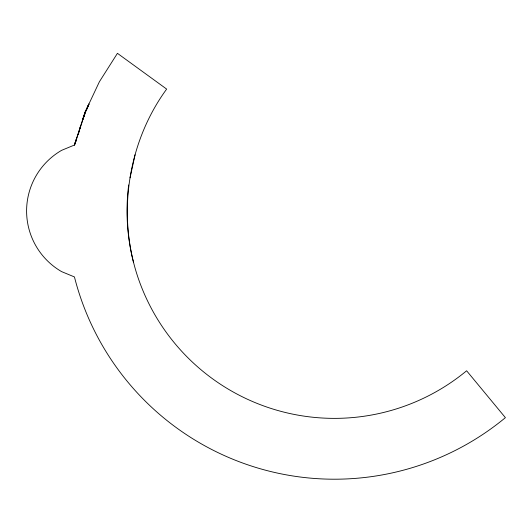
<?xml version="1.0" encoding="UTF-8"?>
<svg xmlns="http://www.w3.org/2000/svg" width="532" height="532" viewBox="0 0 532 532"><rect width="100%" height="100%" fill="white"/><g stroke="black" fill="none" stroke-linecap="round" stroke-linejoin="round"><path stroke-width="0.8" d="M76.668 138.014L76.196 140.933L76.668 138.014L74.493 145.003L85.04 112.245L99.384 81.768L117.432 53.326L166.649 89.083C125.492 145.462 115.763 222.482 141.605 287.327A207.387 207.387 0 0 0 466.624 370.777L505.4 417.653A268.221 268.221 0 0 1 74.633 277.684L74.493 276.959L61.612 271.626A70.025 70.025 0 0 1 61.612 150.337L74.493 145.003L82.327 121.456M83.065 119.793L85.073 112.245L88.891 104.059L87.181 108.601M130.047 177.801L135.068 154.759M78.297 134.629L80.332 126.749L80.332 128.325M74.493 145.003L75.724 140.933M82.433 120.285L85.073 112.245M82.799 119.148L84.934 113.868M86.763 109.346L88.891 104.059L83.384 117.353M133.559 262.555A207.387 207.387 0 0 1 128.678 184.99"/></g></svg>
